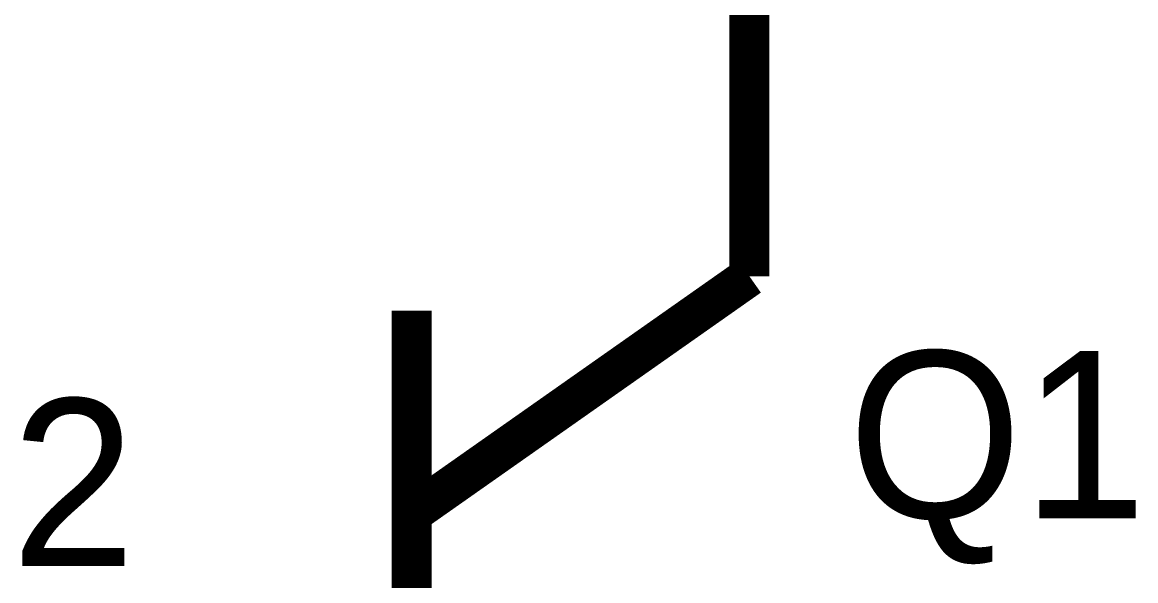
# Model space of a CAD drawing. Header units: inches. Extents: x 0 to 432, y 0 to 280.
# Drawn here: x 291.72 to 300.09, y 167.89 to 172.09 of the extents above; entities that cross this region are included whole.
import ezdxf

# ---------------------------------------------------------------- set-up
doc = ezdxf.new("R2010")
doc.units = ezdxf.units.IN
doc.layers.add('Sheet', color=255, linetype='Continuous')

msp = doc.modelspace()

# ---------------------------------------------------------------- linework, layer by layer
at = {"layer": 'Sheet'}
for points in [[(297.1882, 170.178, 0.2997, 0.2997, 0), (297.1882, 175.2539, 0.2997, 0.2997, 0)], [(297.1882, 170.178, 0.2997, 0.2997, 0), (294.65, 168.3924, 0.2997, 0.2997, 0)], [(294.65, 169.9197, 0.2997, 0.2997, 0), (294.65, 165.3491, 0.2997, 0.2997, 0)]]:
    msp.add_lwpolyline(points, format="xyseb", dxfattribs=at)

# ---------------------------------------------------------------- texts
for s, height, p in [('Q1', 1.25775, (297.9294, 168.3587)), ('2', 1.2577, (291.6402, 167.9994))]:
    msp.add_text(s, height=height, dxfattribs=at).set_placement(p)

doc.saveas('drawing.dxf')
